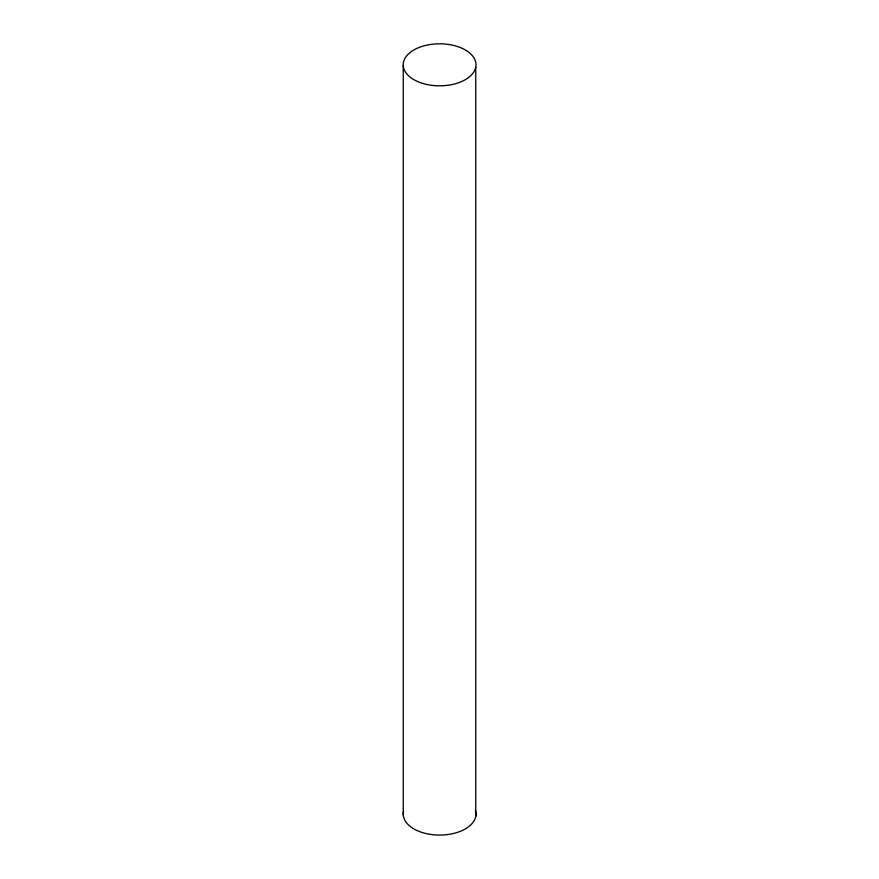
<?xml version="1.0" encoding="UTF-8"?>
<svg xmlns="http://www.w3.org/2000/svg" width="879" height="879" viewBox="0 0 879 879"><rect width="100%" height="100%" fill="white"/><g stroke="black" fill="none" stroke-linecap="round" stroke-linejoin="round"><path stroke-width="1.32" d="M475.748 67.167A36.369 20.997 0 0 1 418.008 81.714A36.369 20.997 0 0 1 425.062 45.565A36.369 20.997 0 0 1 475.748 67.167L475.748 816.415M403.252 65.606L403.252 814.855M475.341 810.163A36.369 20.997 0 0 1 440.412 835.061A36.369 20.997 0 0 1 403.604 811.086"/></g></svg>
